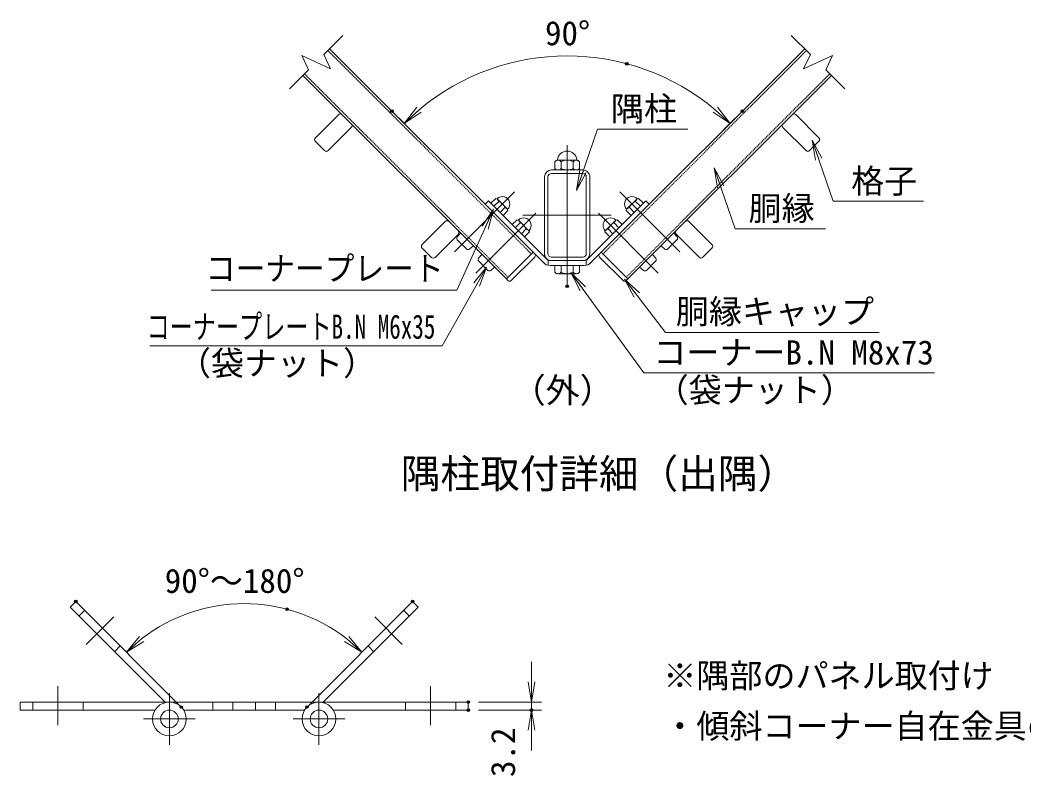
# Model space of a CAD drawing. Units: millimetres, scale not verified. Extents: x -4200 to 4200, y -2970 to 2970.
# Drawn here: x 623 to 2616, y -1690 to -188 of the extents above; entities that cross this region are included whole.
import ezdxf
from ezdxf.enums import TextEntityAlignment as Align

# ---------------------------------------------------------------- set-up
doc = ezdxf.new("R2010")
doc.units = ezdxf.units.MM
doc.header["$LTSCALE"] = 10
doc.header["$PDMODE"] = 32
doc.header["$PDSIZE"] = 5
doc.linetypes.add('USER1', pattern=[50.8, 31.75, -6.35, 6.35, -6.35])
doc.linetypes.add('USER2', pattern=[0.375, 0.25, -0.125])
for name, color, linetype, lineweight in [('0-0_D-TTL-TXT', 7, 'Continuous', 18), ('0-1_D-STR1', 1, 'Continuous', 18), ('0-2_D-BMK', 2, 'USER1', 13), ('0-6_D-STR3', 3, 'Continuous', 13), ('0-7_D-STR-DIM', 7, 'Continuous', 13), ('0-8_0', 7, 'Continuous', 18), ('0-A_D-STR-TXT', 7, 'Continuous', 13)]:
    doc.layers.add(name, color=color, linetype=linetype, lineweight=lineweight)
doc.layers.add('0-9_Defpoints', color=253, linetype='Continuous')
doc.styles.add('ＭＳ ゴシック', font='')
doc.styles.get('ＭＳ ゴシック').set_extended_font_data('MS Gothic')

# ---------------------------------------------------------------- blocks, each defined once
blk = doc.blocks.new('_Open')
at = {"layer": '0-8_0'}
blk.add_line((-10, 1.667), (0, 0), dxfattribs=at)
blk.add_lwpolyline([(-10, -1.667), (0, 0), (-10, 0)], dxfattribs=at)

msp = doc.modelspace()

# ---------------------------------------------------------------- linework, layer by layer
at = {"layer": '0-1_D-STR1', "linetype": 'USER2'}
for p, q in [((1233.71, -248.75), (1637.82, -652.86)), ((2183.96, -248.75), (1779.85, -652.86)), ((1187.46, -294.99), (1591.57, -699.11)), ((2230.21, -294.99), (1826.1, -699.11))]:
    msp.add_line(p, q, dxfattribs=at)
at = {"layer": '0-1_D-STR1'}
for p, q in [((1237.1, -245.36), (1641.21, -649.47)), ((2180.57, -245.36), (1776.46, -649.47)), ((1184.07, -298.39), (1588.18, -702.5)), ((2233.6, -298.39), (1829.49, -702.5)), ((1254.71, -376.24), (1208.89, -422.06)), ((2162.77, -376.05), (2208.59, -421.87)), ((1280.16, -401.7), (1234.34, -447.52)), ((2137.32, -401.51), (2183.14, -447.33)), ((1208.89, -429.27), (1227.13, -447.52)), ((2208.59, -429.08), (2190.35, -447.33)), ((1677.64, -486.01), (1740.04, -486.01)), ((1677.64, -492.91), (1740.04, -492.91)), ((1663.84, -499.81), (1663.84, -652.21)), ((1670.74, -499.81), (1670.74, -652.21)), ((1746.94, -652.21), (1746.94, -499.81)), ((1753.84, -652.21), (1753.84, -499.81)), ((1466.84, -588.37), (1421.02, -634.19)), ((1950.64, -588.18), (1996.46, -634)), ((1492.3, -613.83), (1446.48, -659.65)), ((1925.19, -613.64), (1971.01, -659.46)), ((1421.02, -641.41), (1439.26, -659.65)), ((1996.46, -641.22), (1978.22, -659.46)), ((1677.64, -659.11), (1740.04, -659.11)), ((1677.64, -666.01), (1740.04, -666.01))]:
    msp.add_line(p, q, dxfattribs=at)
for centre, radius, start, end in [((1258.31, -379.85), 5.1, 45, 135), ((2159.17, -379.66), 5.1, 45, 135), ((1276.56, -398.09), 5.1, 314.99941, 45), ((2140.92, -397.9), 5.1, 135, 225.00059), ((1212.49, -425.67), 5.1, 134.99942, 225), ((2204.99, -425.48), 5.1, 315, 45.00058), ((1230.74, -443.91), 5.1, 225, 314.99941), ((2186.74, -443.72), 5.1, 225.00059, 315), ((1677.64, -499.81), 13.8, 90.00002, 179.99999), ((1677.64, -499.81), 6.9, 90.00002, 179.99999), ((1740.04, -499.81), 13.8, 0, 90.00002), ((1740.04, -499.81), 6.9, 0, 90.00002), ((1470.45, -591.98), 5.1, 45, 135), ((1947.04, -591.79), 5.1, 45, 135), ((1488.69, -610.22), 5.1, 314.99941, 45), ((1928.79, -610.03), 5.1, 135, 225.00059), ((1424.63, -637.8), 5.1, 134.99942, 225), ((1992.86, -637.61), 5.1, 315, 45.00058), ((1677.64, -652.21), 13.8, 179.99999, 270.00002), ((1677.64, -652.21), 6.9, 179.99999, 270.00002), ((1740.04, -652.21), 6.9, 270.00002, 0), ((1740.04, -652.21), 13.8, 270.00002, 0), ((1442.87, -656.04), 5.1, 225, 314.99941), ((1974.61, -655.85), 5.1, 225.00059, 315)]:
    msp.add_arc(centre, radius, start, end, dxfattribs=at)
at = {"layer": '0-2_D-BMK'}
for p, q in [((1708.84, -436.61), (1708.84, -715.41)), ((1604.47, -529.23), (1485.34, -648.36)), ((1813.2, -529.23), (1932.33, -648.36)), ((1646.9, -571.66), (1527.77, -690.79)), ((1621.16, -576.01), (1796.51, -576.01)), ((1770.78, -571.66), (1889.9, -690.79)), ((753.56, -1428.79), (808.42, -1373.92)), ((1381.56, -1428.79), (1326.7, -1373.92)), ((697.56, -1589.09), (697.56, -1511.5)), ((1437.56, -1589.09), (1437.56, -1511.5)), ((919.06, -1525.25), (919.06, -1627.82)), ((1216.06, -1525.25), (1216.06, -1627.82)), ((867.78, -1576.53), (970.34, -1576.53)), ((1164.78, -1576.53), (1267.34, -1576.53))]:
    msp.add_line(p, q, dxfattribs=at)
at = {"layer": '0-6_D-STR3'}
for p, q in [((1684.54, -483.01), (1684.54, -469.51)), ((1690.13, -466.51), (1727.17, -466.51)), ((1690.13, -466.51), (1727.17, -466.51)), ((1696.69, -469.51), (1696.69, -483.01)), ((1720.99, -469.51), (1720.99, -483.01)), ((1733.14, -483.01), (1733.14, -469.51)), ((1690.13, -486.01), (1727.17, -486.01)), ((1690.13, -486.01), (1727.17, -486.01)), ((1552.54, -547.22), (1545.75, -554.01)), ((1661.76, -670.02), (1545.75, -554.01)), ((1668.52, -663.2), (1552.54, -547.22)), ((1566.97, -542.34), (1557.31, -551.99)), ((1581.71, -576.39), (1557.31, -551.99)), ((1573.14, -548.52), (1563.49, -558.17)), ((1569.58, -543.04), (1566.97, -542.34)), ((1590.66, -564.12), (1569.58, -543.04)), ((1749.15, -663.2), (1865.13, -547.22)), ((1755.91, -670.02), (1871.92, -554.01)), ((1827.01, -564.12), (1848.09, -543.04)), ((1835.96, -576.39), (1860.36, -551.99)), ((1844.53, -548.52), (1854.18, -558.17)), ((1848.09, -543.04), (1850.71, -542.34)), ((1850.71, -542.34), (1860.36, -551.99)), ((1865.13, -547.22), (1871.92, -554.01)), ((1585.19, -560.56), (1575.54, -570.21)), ((1591.36, -566.74), (1581.71, -576.39)), ((1591.36, -566.74), (1590.66, -564.12)), ((1826.31, -566.74), (1827.01, -564.12)), ((1826.31, -566.74), (1835.96, -576.39)), ((1832.48, -560.56), (1842.14, -570.21)), ((1609.39, -584.77), (1599.74, -594.42)), ((1624.14, -618.81), (1599.74, -594.42)), ((1615.57, -590.94), (1605.92, -600.59)), ((1612, -585.47), (1609.39, -584.77)), ((1633.09, -606.55), (1612, -585.47)), ((1784.58, -606.55), (1805.67, -585.47)), ((1793.53, -618.81), (1817.93, -594.42)), ((1802.11, -590.94), (1811.76, -600.59)), ((1805.67, -585.47), (1808.28, -584.77)), ((1808.28, -584.77), (1817.93, -594.42)), ((1496.96, -611.28), (1490.53, -618.95)), ((1627.61, -602.99), (1617.96, -612.64)), ((1633.79, -609.16), (1624.14, -618.81)), ((1633.79, -609.16), (1633.09, -606.55)), ((1783.88, -609.16), (1784.58, -606.55)), ((1783.88, -609.16), (1793.53, -618.81)), ((1790.06, -602.99), (1799.71, -612.64)), ((1920.71, -611.28), (1927.14, -618.95)), ((1490.78, -624.62), (1509.09, -642.92)), ((1522.42, -636.74), (1514.76, -643.17)), ((1895.25, -636.74), (1902.92, -643.17)), ((1926.89, -624.62), (1908.59, -642.92)), ((1539.39, -653.71), (1532.96, -661.37)), ((1641.21, -649.47), (1588.18, -702.5)), ((1644.39, -652.65), (1641.21, -649.47)), ((1773.28, -652.65), (1776.46, -649.47)), ((1776.46, -649.47), (1829.49, -702.5)), ((1878.28, -653.71), (1884.71, -661.37)), ((1533.21, -667.04), (1551.51, -685.35)), ((1644.39, -659.01), (1597.73, -705.68)), ((1671.34, -665.15), (1671.34, -675.2)), ((1675.31, -666.01), (1742.36, -666.01)), ((1675.31, -675.61), (1742.36, -675.61)), ((1684.54, -675.61), (1733.14, -675.61)), ((1684.54, -689.11), (1684.54, -675.61)), ((1696.69, -689.11), (1696.69, -675.61)), ((1720.99, -689.11), (1720.99, -675.61)), ((1733.14, -689.11), (1733.14, -675.61)), ((1746.34, -665.15), (1746.34, -675.2)), ((1773.28, -659.01), (1819.95, -705.68)), ((1884.46, -667.04), (1866.16, -685.35)), ((1564.85, -679.17), (1557.18, -685.6)), ((1690.13, -692.11), (1727.17, -692.11)), ((1852.83, -679.17), (1860.49, -685.6)), ((1591.36, -705.68), (1588.18, -702.5)), ((1826.31, -705.68), (1829.49, -702.5)), ((721.77, -1354.5), (733.09, -1343.19)), ((721.77, -1354.5), (911.23, -1543.96)), ((733.09, -1343.19), (942.75, -1552.85)), ((1402.03, -1343.19), (1192.37, -1552.85)), ((1413.34, -1354.5), (1223.88, -1543.96)), ((1413.34, -1354.5), (1402.03, -1343.19)), ((739.45, -1372.18), (750.77, -1360.87)), ((1395.66, -1372.18), (1384.35, -1360.87)), ((810.16, -1442.89), (821.48, -1431.58)), ((1324.95, -1442.89), (1313.64, -1431.58)), ((622.56, -1559.03), (622.56, -1543.03)), ((622.56, -1543.03), (919.06, -1543.03)), ((647.56, -1559.03), (647.56, -1543.03)), ((747.56, -1559.03), (747.56, -1543.03)), ((1216.06, -1543.03), (919.06, -1543.03)), ((1005.06, -1543.03), (1005.06, -1559.03)), ((1045.06, -1559.03), (1045.06, -1543.03)), ((1090.06, -1559.03), (1090.06, -1543.03)), ((1130.06, -1543.03), (1130.06, -1559.03)), ((1512.56, -1543.03), (1216.06, -1543.03)), ((1387.56, -1559.03), (1387.56, -1543.03)), ((1487.56, -1559.03), (1487.56, -1543.03)), ((1512.56, -1559.03), (1512.56, -1543.03)), ((622.56, -1559.03), (890.49, -1559.03)), ((1187.49, -1559.03), (947.62, -1559.03)), ((1512.56, -1559.03), (1244.62, -1559.03))]:
    msp.add_line(p, q, dxfattribs=at)
for centre, radius in [((919.06, -1576.53), 33.5), ((1216.06, -1576.53), 33.5), ((919.06, -1576.53), 17.5), ((1216.06, -1576.53), 17.5)]:
    msp.add_circle(centre, radius, dxfattribs=at)
for centre, radius, start, end in [((1708.84, -468.01), 19.5, 7.16806, 172.83194), ((1690.61, -474.13), 7.63, 37.21089, 142.78911), ((1688, -465.39), 1.5, 279.83916, 352.83194), ((1708.84, -492.62), 26.1, 62.26063, 117.73937), ((1727.06, -474.16), 7.65, 37.42505, 142.57495), ((1729.67, -465.39), 1.5, 187.16806, 253.42019), ((1690.61, -478.4), 7.63, 217.21089, 322.78911), ((1708.84, -459.91), 26.1, 242.26063, 297.73937), ((1727.06, -478.36), 7.65, 217.42505, 322.57495), ((1580.18, -553.52), 14.91, 314.64798, 135.35202), ((1553.74, -557.24), 21.27, 24.22053, 41.8842), ((1560.67, -573.04), 27.51, 26.96185, 63.03815), ((1837.49, -553.52), 14.91, 44.64798, 225.35202), ((1857, -573.04), 27.51, 116.96185, 153.03815), ((1863.93, -557.24), 21.27, 138.1158, 155.77947), ((1576.46, -579.96), 21.27, 48.1158, 65.77947), ((1841.21, -579.96), 21.27, 114.22053, 131.8842), ((1622.61, -595.94), 14.91, 314.64798, 135.35202), ((1596.17, -599.67), 21.27, 24.22053, 41.8842), ((1603.09, -615.46), 27.51, 26.96185, 63.03815), ((1795.06, -595.94), 14.91, 44.64798, 225.35202), ((1814.58, -615.46), 27.51, 116.96185, 153.03815), ((1821.5, -599.67), 21.27, 138.1158, 155.77947), ((1618.89, -622.39), 21.27, 48.1158, 65.77947), ((1798.78, -622.39), 21.27, 114.22053, 131.8842), ((1493.75, -621.65), 4.2, 140, 225), ((1923.92, -621.65), 4.2, 315, 40), ((1512.06, -639.95), 4.2, 225, 310), ((1641.21, -655.83), 4.5, 315, 45), ((1776.46, -655.83), 4.5, 135, 225), ((1905.62, -639.95), 4.2, 230, 315), ((1536.18, -664.07), 4.2, 140, 225), ((1675.31, -656.41), 19.2, 225, 270), ((1675.31, -656.41), 9.6, 225, 270), ((1742.36, -656.41), 9.6, 270, 315), ((1742.36, -656.41), 19.2, 270, 315), ((1881.49, -664.07), 4.2, 315, 40), ((1554.48, -682.38), 4.2, 225, 310), ((1690.61, -684.5), 7.63, 217.21089, 322.78911), ((1708.84, -666.01), 26.1, 242.26063, 297.73937), ((1727.06, -684.46), 7.65, 217.42505, 322.57495), ((1863.19, -682.38), 4.2, 230, 315), ((1594.54, -702.5), 4.5, 225, 315), ((1823.13, -702.5), 4.5, 225, 315)]:
    msp.add_arc(centre, radius, start, end, dxfattribs=at)
at = {"layer": '0-7_D-STR-DIM'}
for p, q in [((1225.89, -256.57), (1263.77, -218.69)), ((2191.78, -256.57), (2153.9, -218.69)), ((1181.91, -258.5), (1195.28, -287.18)), ((1239.26, -285.24), (1181.91, -258.5)), ((1225.89, -256.57), (1239.26, -285.24)), ((2191.78, -256.57), (2178.41, -285.24)), ((2178.41, -285.24), (2235.76, -258.5)), ((2235.76, -258.5), (2222.39, -287.18)), ((1157.4, -325.06), (1195.28, -287.18)), ((2260.27, -325.06), (2222.39, -287.18)), ((1374.98, -383.23), (1399.36, -407.61)), ((2042.69, -383.23), (2018.31, -407.61)), ((1638.01, -1503.03), (1638.01, -1463.03)), ((1532.56, -1543.03), (1658.01, -1543.03)), ((1638.01, -1543.03), (1638.01, -1559.03)), ((1532.56, -1559.03), (1658.01, -1559.03)), ((1638.01, -1599.03), (1638.01, -1639.03))]:
    msp.add_line(p, q, dxfattribs=at)
for centre, radius, start, end in [((1708.84, -717.09), 457.67, 50.00922, 129.99078), ((1067.56, -1677.66), 330.31, 51.94276, 128.05724)]:
    msp.add_arc(centre, radius, start, end, dxfattribs=at)
at = {"layer": '0-9_Defpoints'}
for p in [(1827.29, -275.02), (1360.84, -369.09), (2056.83, -369.09), (1708.84, -717.09), (733.09, -1343.19), (1402.03, -1343.19), (1153.05, -1358.61), (942.75, -1552.85), (1192.37, -1552.85), (1512.56, -1543.03), (1512.56, -1559.03), (1638.01, -1559.03)]:
    msp.add_point(p, dxfattribs=at)
at = {"layer": '0-A_D-STR-TXT'}
for points in [[(1948.64, -405.23), (1769.03, -405.23), (1728.15, -524.68)], [(2416.59, -547.92), (2236.99, -547.92), (2196.11, -428.47)], [(2221.88, -603), (2042.28, -603), (2001.4, -483.55)], [(1001.81, -724.7), (1489.92, -724.7), (1561.93, -565.9)], [(880.53, -835.64), (1460.42, -835.64), (1547.92, -680.63)], [(2438.14, -888.66), (1860.81, -888.66), (1717.57, -691.4)], [(2328.47, -808.98), (1904.28, -808.98), (1823.83, -704.23)]]:
    msp.add_lwpolyline(points, dxfattribs=at)

# ---------------------------------------------------------------- block references
at = {"layer": '0-7_D-STR-DIM', "xscale": 4, "yscale": 4}
for p, rotation in [((1385.22, -393.47), 222.49539), ((2032.46, -393.47), 317.50461), ((834, -1444.1), 221.52862), ((1301.12, -1444.1), 318.47138), ((1638.01, -1543.03), 270), ((1638.01, -1559.03), 90)]:
    msp.add_blockref('_Open', p, dxfattribs=dict(at, rotation=rotation))
at = {"layer": '0-A_D-STR-TXT', "xscale": 4, "yscale": 4}
for p, rotation in [((2195.46, -426.58), 108.89187), ((1727.51, -526.57), 251.10813), ((2000.76, -481.66), 108.8919), ((1562.76, -564.08), 65.60657), ((1548.9, -678.89), 60.55492), ((1716.39, -689.78), 125.98605), ((1822.61, -702.65), 127.525)]:
    msp.add_blockref('_Open', p, dxfattribs=dict(at, rotation=rotation))

# ---------------------------------------------------------------- texts
at = {"layer": '0-0_D-TTL-TXT', "style": 'ＭＳ ゴシック'}
msp.add_text('隅柱取付詳細（出隅）', height=57.7, dxfattribs=at).set_placement((1378.5, -1135.35), align=Align.BOTTOM_LEFT)
at = {"layer": '0-7_D-STR-DIM', "style": 'ＭＳ ゴシック'}
for s, p in [('90°', (1664.9, -252.67)), ('90°～180°', (909.83, -1340.6))]:
    msp.add_text(s, height=48.09, dxfattribs=at).set_placement(p, align=Align.BOTTOM_LEFT)
msp.add_text('3.2', height=48.09, rotation=90, dxfattribs=at).set_placement((1619.94, -1691.81), align=Align.BOTTOM_LEFT)
at = {"layer": '0-A_D-STR-TXT', "style": 'ＭＳ ゴシック'}
for s, height, p in [('隅柱', 48.09, (1795.76, -402.85)), ('格子', 48.09, (2272.92, -546.44)), ('胴縁', 48.09, (2069.01, -600.62)), ('胴縁キャップ', 48.09, (1924.68, -805.65)), ('コーナーB.N M8x73', 48.09, (1879.99, -886.9)), ('（袋ナット）', 48.09, (936.05, -908.18)), ('（外）', 49.49, (1598.77, -963.12)), ('（袋ナット）', 48.09, (1884.64, -961.59)), ('※隅部のパネル取付け', 48.09, (1899.87, -1529.03)), ('・傾斜コーナー自在金具の場合：現場で孔加工をし設置する。', 48.09, (1899.87, -1629.03))]:
    msp.add_text(s, height=height, dxfattribs=at).set_placement(p, align=Align.BOTTOM_LEFT)
for s, width, p in [('コーナープレート', 0.9, (991.28, -720.1)), ('コーナープレートB.N M6x35', 0.7, (873.75, -835.69))]:
    msp.add_text(s, height=48.09, dxfattribs=dict(at, width=width)).set_placement(p, align=Align.BOTTOM_LEFT)

doc.saveas('drawing.dxf')
